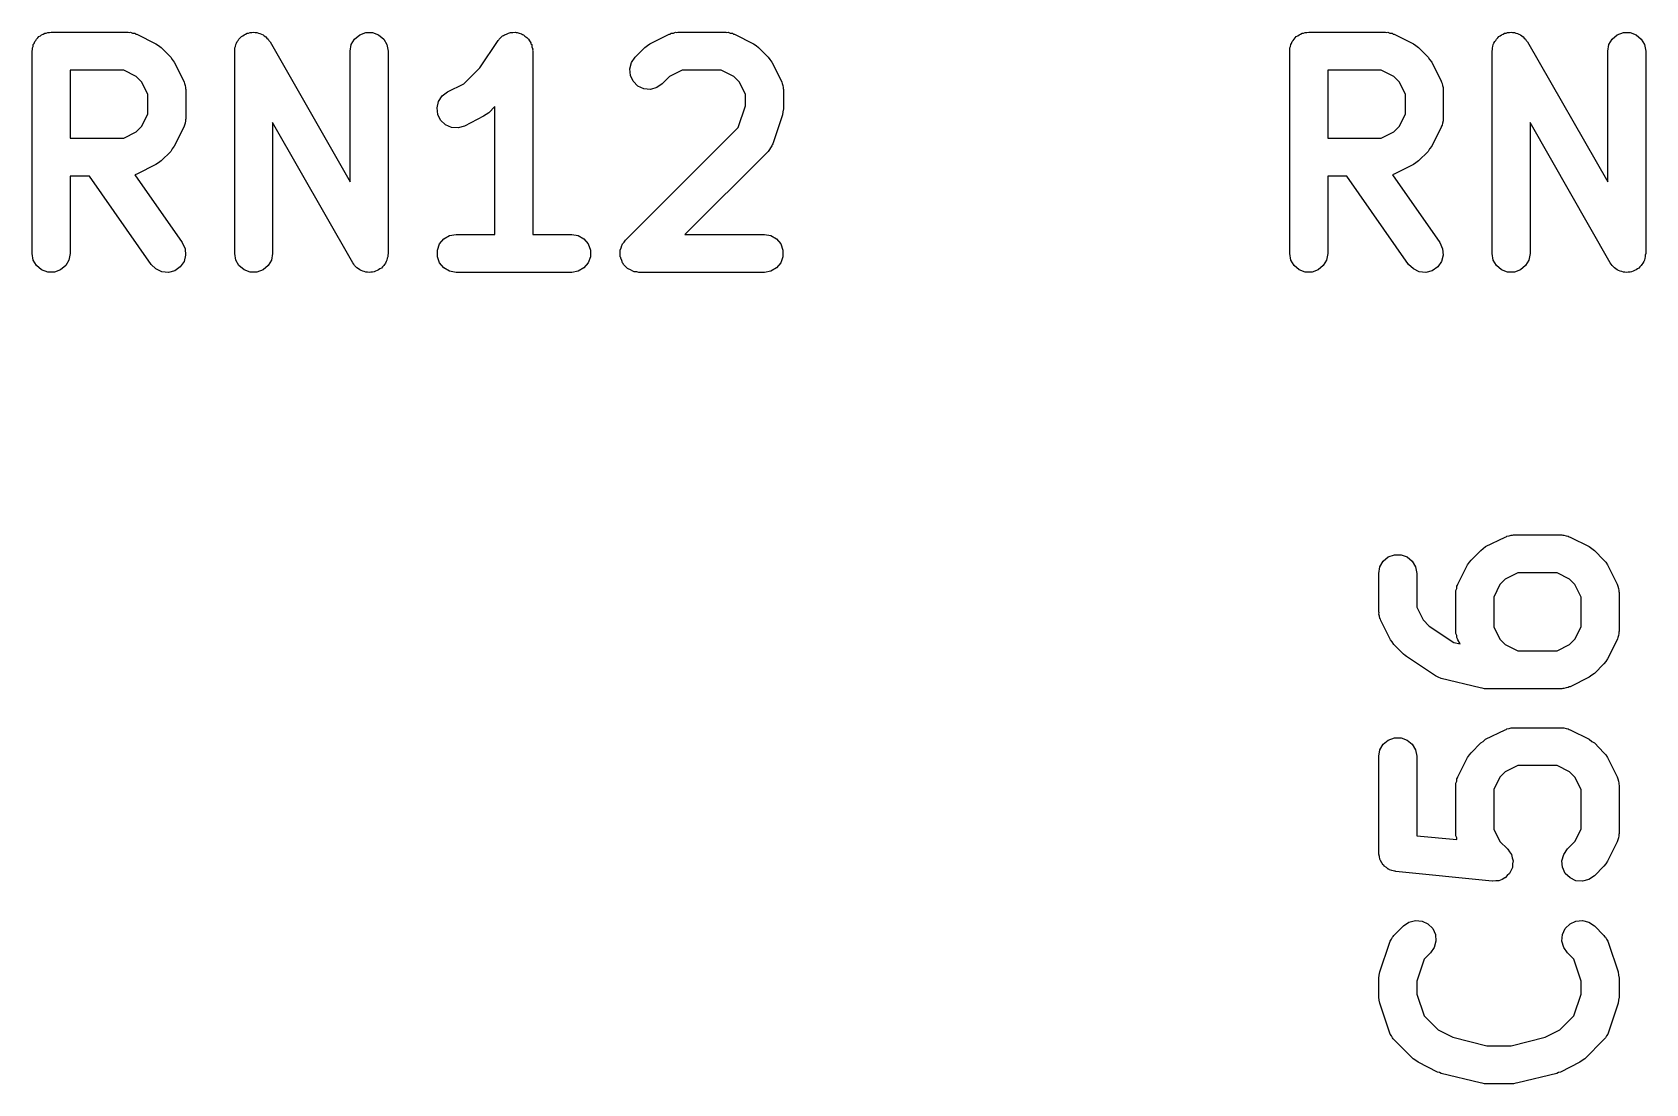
# Model space of a CAD drawing. Extents: x 553.3 to 630.8, y 408.7 to 458.1.
# Drawn here: x 600.62 to 607, y 422.48 to 426.63 of the extents above; entities that cross this region are included whole.
import ezdxf

# ---------------------------------------------------------------- set-up
doc = ezdxf.new("R2010")
doc.units = 0
doc.header["$MEASUREMENT"] = 0
doc.layers.add('BLACK', color=7, linetype='CONTINUOUS')

msp = doc.modelspace()

# ---------------------------------------------------------------- linework, layer by layer
at = {"layer": 'BLACK', "linetype": 'CONTINUOUS'}
for p, q in [((600.657, 426.619), (600.662, 426.623)), ((600.662, 426.623), (600.668, 426.625)), ((600.668, 426.625), (600.674, 426.629)), ((600.674, 426.629), (600.68, 426.63)), ((600.68, 426.63), (600.686, 426.632)), ((600.686, 426.632), (600.693, 426.632)), ((600.693, 426.632), (600.7, 426.633)), ((600.7, 426.633), (601.004, 426.633)), ((601.004, 426.633), (601.009, 426.632)), ((601.009, 426.632), (601.013, 426.633)), ((601.013, 426.633), (601.021, 426.63)), ((601.021, 426.63), (601.03, 426.629)), ((601.03, 426.629), (601.034, 426.626)), ((601.034, 426.626), (601.038, 426.625)), ((601.038, 426.625), (601.114, 426.587)), ((601.457, 426.619), (601.462, 426.623)), ((601.462, 426.623), (601.468, 426.625)), ((601.468, 426.625), (601.474, 426.629)), ((601.474, 426.629), (601.48, 426.63)), ((601.48, 426.63), (601.486, 426.632)), ((601.486, 426.632), (601.493, 426.632)), ((601.493, 426.632), (601.5, 426.633)), ((601.5, 426.633), (601.506, 426.632)), ((601.506, 426.632), (601.513, 426.632)), ((601.513, 426.632), (601.519, 426.63)), ((601.519, 426.63), (601.525, 426.628)), ((601.525, 426.628), (601.531, 426.625)), ((601.531, 426.625), (601.537, 426.623)), ((601.537, 426.623), (601.542, 426.619)), ((601.899, 426.606), (601.919, 426.623)), ((601.919, 426.623), (601.944, 426.632)), ((601.944, 426.632), (601.97, 426.632)), ((601.97, 426.632), (601.994, 426.623)), ((601.994, 426.623), (602.014, 426.606)), ((602.487, 426.62), (602.491, 426.623)), ((602.491, 426.623), (602.499, 426.626)), ((602.499, 426.626), (602.507, 426.63)), ((602.507, 426.63), (602.511, 426.631)), ((602.511, 426.631), (602.515, 426.632)), ((602.515, 426.632), (602.524, 426.632)), ((602.524, 426.632), (602.533, 426.633)), ((602.533, 426.633), (602.537, 426.632)), ((602.537, 426.632), (602.541, 426.632)), ((602.541, 426.632), (602.55, 426.629)), ((602.55, 426.629), (602.558, 426.627)), ((602.558, 426.627), (602.562, 426.624)), ((602.562, 426.624), (602.566, 426.623)), ((602.566, 426.623), (602.572, 426.617)), ((603.066, 426.587), (603.142, 426.625)), ((603.142, 426.625), (603.146, 426.626)), ((603.146, 426.626), (603.15, 426.629)), ((603.15, 426.629), (603.159, 426.63)), ((603.159, 426.63), (603.167, 426.633)), ((603.167, 426.633), (603.171, 426.632)), ((603.171, 426.632), (603.176, 426.633)), ((603.176, 426.633), (603.366, 426.633)), ((603.366, 426.633), (603.37, 426.632)), ((603.37, 426.632), (603.375, 426.633)), ((603.375, 426.633), (603.383, 426.63)), ((603.383, 426.63), (603.392, 426.629)), ((603.392, 426.629), (603.396, 426.626)), ((603.396, 426.626), (603.4, 426.625)), ((603.4, 426.625), (603.476, 426.587)), ((605.627, 426.619), (605.632, 426.623)), ((605.632, 426.623), (605.638, 426.625)), ((605.638, 426.625), (605.644, 426.629)), ((605.644, 426.629), (605.65, 426.63)), ((605.65, 426.63), (605.656, 426.632)), ((605.656, 426.632), (605.663, 426.632)), ((605.663, 426.632), (605.67, 426.633)), ((605.67, 426.633), (605.974, 426.633)), ((605.974, 426.633), (605.979, 426.632)), ((605.979, 426.632), (605.983, 426.633)), ((605.983, 426.633), (605.991, 426.63)), ((605.991, 426.63), (606, 426.629)), ((606, 426.629), (606.004, 426.626)), ((606.004, 426.626), (606.008, 426.625)), ((606.008, 426.625), (606.084, 426.587)), ((606.427, 426.619), (606.432, 426.623)), ((606.432, 426.623), (606.438, 426.625)), ((606.438, 426.625), (606.444, 426.629)), ((606.444, 426.629), (606.45, 426.63)), ((606.45, 426.63), (606.456, 426.632)), ((606.456, 426.632), (606.463, 426.632)), ((606.463, 426.632), (606.47, 426.633)), ((606.47, 426.633), (606.476, 426.632)), ((606.476, 426.632), (606.483, 426.632)), ((606.483, 426.632), (606.489, 426.63)), ((606.489, 426.63), (606.495, 426.628)), ((606.495, 426.628), (606.501, 426.625)), ((606.501, 426.625), (606.507, 426.623)), ((606.507, 426.623), (606.512, 426.619)), ((606.869, 426.606), (606.889, 426.623)), ((606.889, 426.623), (606.914, 426.632)), ((606.914, 426.632), (606.94, 426.632)), ((606.94, 426.632), (606.964, 426.623)), ((606.964, 426.623), (606.984, 426.606)), ((600.625, 426.558), (600.626, 426.565)), ((600.625, 425.758), (600.625, 426.558)), ((600.626, 426.571), (600.628, 426.577)), ((600.626, 426.565), (600.626, 426.571)), ((600.628, 426.577), (600.629, 426.584)), ((600.629, 426.584), (600.632, 426.589)), ((600.632, 426.589), (600.635, 426.596)), ((600.635, 426.596), (600.639, 426.601)), ((600.639, 426.601), (600.642, 426.606)), ((600.642, 426.606), (600.647, 426.611)), ((600.647, 426.611), (600.651, 426.616)), ((600.651, 426.616), (600.657, 426.619)), ((601.114, 426.587), (601.124, 426.58)), ((601.124, 426.58), (601.134, 426.573)), ((601.134, 426.573), (601.172, 426.535)), ((601.425, 426.558), (601.426, 426.565)), ((601.425, 425.758), (601.425, 426.558)), ((601.426, 426.571), (601.428, 426.577)), ((601.426, 426.565), (601.426, 426.571)), ((601.428, 426.577), (601.429, 426.584)), ((601.429, 426.584), (601.432, 426.59)), ((601.432, 426.59), (601.435, 426.596)), ((601.435, 426.596), (601.439, 426.601)), ((601.439, 426.601), (601.442, 426.606)), ((601.442, 426.606), (601.447, 426.611)), ((601.447, 426.611), (601.452, 426.616)), ((601.452, 426.616), (601.457, 426.619)), ((601.542, 426.619), (601.548, 426.615)), ((601.548, 426.615), (601.552, 426.61)), ((601.552, 426.61), (601.557, 426.606)), ((601.557, 426.606), (601.56, 426.6)), ((601.56, 426.6), (601.565, 426.595)), ((601.565, 426.595), (601.882, 426.041)), ((601.882, 426.558), (601.886, 426.584)), ((601.882, 426.041), (601.882, 426.558)), ((601.886, 426.584), (601.899, 426.606)), ((602.014, 426.606), (602.027, 426.584)), ((602.027, 426.584), (602.032, 426.558)), ((602.032, 426.558), (602.032, 425.758)), ((602.394, 426.492), (602.466, 426.6)), ((602.466, 426.6), (602.469, 426.603)), ((602.469, 426.603), (602.471, 426.606)), ((602.471, 426.606), (602.477, 426.612)), ((602.477, 426.612), (602.484, 426.619)), ((602.484, 426.619), (602.487, 426.62)), ((602.572, 426.617), (602.58, 426.612)), ((602.58, 426.612), (602.582, 426.609)), ((602.582, 426.609), (602.586, 426.606)), ((602.586, 426.606), (602.59, 426.599)), ((602.59, 426.599), (602.595, 426.591)), ((602.595, 426.591), (602.596, 426.587)), ((602.596, 426.587), (602.599, 426.584)), ((602.599, 426.584), (602.6, 426.575)), ((602.6, 426.575), (602.603, 426.566)), ((602.603, 426.566), (602.602, 426.562)), ((602.602, 426.562), (602.603, 426.558)), ((602.603, 426.558), (602.603, 425.833)), ((603.008, 426.535), (603.046, 426.573)), ((603.046, 426.573), (603.056, 426.58)), ((603.056, 426.58), (603.066, 426.587)), ((603.476, 426.587), (603.486, 426.58)), ((603.486, 426.58), (603.495, 426.573)), ((603.495, 426.573), (603.534, 426.535)), ((605.595, 426.558), (605.596, 426.565)), ((605.595, 425.758), (605.595, 426.558)), ((605.596, 426.571), (605.598, 426.577)), ((605.596, 426.565), (605.596, 426.571)), ((605.598, 426.577), (605.599, 426.584)), ((605.599, 426.584), (605.602, 426.589)), ((605.602, 426.589), (605.605, 426.596)), ((605.605, 426.596), (605.609, 426.601)), ((605.609, 426.601), (605.612, 426.606)), ((605.612, 426.606), (605.617, 426.611)), ((605.617, 426.611), (605.621, 426.616)), ((605.621, 426.616), (605.627, 426.619)), ((606.084, 426.587), (606.094, 426.58)), ((606.094, 426.58), (606.104, 426.573)), ((606.104, 426.573), (606.142, 426.535)), ((606.395, 426.558), (606.396, 426.565)), ((606.395, 425.758), (606.395, 426.558)), ((606.396, 426.571), (606.398, 426.577)), ((606.396, 426.565), (606.396, 426.571)), ((606.398, 426.577), (606.399, 426.584)), ((606.399, 426.584), (606.402, 426.59)), ((606.402, 426.59), (606.405, 426.596)), ((606.405, 426.596), (606.409, 426.601)), ((606.409, 426.601), (606.412, 426.606)), ((606.412, 426.606), (606.417, 426.611)), ((606.417, 426.611), (606.422, 426.616)), ((606.422, 426.616), (606.427, 426.619)), ((606.512, 426.619), (606.518, 426.615)), ((606.518, 426.615), (606.522, 426.61)), ((606.522, 426.61), (606.527, 426.606)), ((606.527, 426.606), (606.53, 426.6)), ((606.53, 426.6), (606.535, 426.595)), ((606.535, 426.595), (606.852, 426.041)), ((606.852, 426.558), (606.856, 426.584)), ((606.852, 426.041), (606.852, 426.558)), ((606.856, 426.584), (606.869, 426.606)), ((606.984, 426.606), (606.997, 426.584)), ((606.997, 426.584), (607.002, 426.558)), ((607.002, 426.558), (607.002, 425.758)), ((601.172, 426.535), (601.178, 426.525)), ((601.178, 426.525), (601.186, 426.515)), ((601.186, 426.515), (601.224, 426.439)), ((602.987, 426.488), (602.993, 426.514)), ((602.993, 426.514), (603.008, 426.535)), ((603.534, 426.535), (603.54, 426.525)), ((603.54, 426.525), (603.548, 426.515)), ((603.548, 426.515), (603.586, 426.439)), ((606.142, 426.535), (606.148, 426.525)), ((606.148, 426.525), (606.156, 426.515)), ((606.156, 426.515), (606.194, 426.439)), ((600.775, 426.483), (600.775, 426.214)), ((600.987, 426.483), (600.775, 426.483)), ((601.036, 426.458), (600.987, 426.483)), ((601.057, 426.437), (601.036, 426.458)), ((601.082, 426.388), (601.057, 426.437)), ((601.224, 426.439), (601.225, 426.435)), ((601.225, 426.435), (601.227, 426.431)), ((601.227, 426.431), (601.229, 426.423)), ((602.331, 426.429), (602.394, 426.492)), ((602.989, 426.462), (602.987, 426.488)), ((603, 426.439), (602.989, 426.462)), ((603.018, 426.42), (603, 426.439)), ((603.144, 426.458), (603.114, 426.429)), ((603.193, 426.483), (603.144, 426.458)), ((603.348, 426.483), (603.193, 426.483)), ((603.398, 426.458), (603.348, 426.483)), ((603.419, 426.437), (603.398, 426.458)), ((603.444, 426.388), (603.419, 426.437)), ((603.586, 426.439), (603.587, 426.435)), ((603.587, 426.435), (603.589, 426.431)), ((603.589, 426.431), (603.591, 426.423)), ((605.745, 426.483), (605.745, 426.214)), ((605.957, 426.483), (605.745, 426.483)), ((606.006, 426.458), (605.957, 426.483)), ((606.027, 426.437), (606.006, 426.458)), ((606.052, 426.388), (606.027, 426.437)), ((606.194, 426.439), (606.195, 426.435)), ((606.195, 426.435), (606.197, 426.431)), ((606.197, 426.431), (606.199, 426.423)), ((601.082, 426.309), (601.082, 426.388)), ((601.229, 426.423), (601.231, 426.414)), ((601.231, 426.414), (601.231, 426.41)), ((601.231, 426.41), (601.232, 426.406)), ((601.232, 426.406), (601.232, 426.291)), ((602.231, 426.359), (602.245, 426.381)), ((602.245, 426.381), (602.266, 426.397)), ((602.266, 426.397), (602.331, 426.429)), ((603.042, 426.409), (603.018, 426.42)), ((603.068, 426.407), (603.042, 426.409)), ((603.093, 426.414), (603.068, 426.407)), ((603.114, 426.429), (603.093, 426.414)), ((603.444, 426.342), (603.444, 426.388)), ((603.591, 426.423), (603.593, 426.414)), ((603.593, 426.414), (603.593, 426.41)), ((603.593, 426.41), (603.594, 426.406)), ((603.594, 426.406), (603.594, 426.33)), ((606.052, 426.309), (606.052, 426.388)), ((606.199, 426.423), (606.201, 426.414)), ((606.201, 426.414), (606.201, 426.41)), ((606.201, 426.41), (606.202, 426.406)), ((606.202, 426.406), (606.202, 426.291)), ((601.057, 426.26), (601.082, 426.309)), ((602.225, 426.334), (602.231, 426.359)), ((602.228, 426.308), (602.225, 426.334)), ((602.239, 426.285), (602.228, 426.308)), ((602.419, 426.308), (602.409, 426.301)), ((602.429, 426.315), (602.419, 426.308)), ((602.453, 426.339), (602.429, 426.315)), ((602.453, 425.833), (602.453, 426.339)), ((603.415, 426.256), (603.444, 426.342)), ((603.59, 426.306), (603.552, 426.192)), ((603.591, 426.318), (603.59, 426.306)), ((603.594, 426.33), (603.591, 426.318)), ((606.027, 426.26), (606.052, 426.309)), ((600.987, 426.214), (601.036, 426.239)), ((601.036, 426.239), (601.057, 426.26)), ((601.224, 426.258), (601.186, 426.182)), ((601.225, 426.262), (601.224, 426.258)), ((601.227, 426.266), (601.225, 426.262)), ((601.229, 426.274), (601.227, 426.266)), ((601.231, 426.283), (601.229, 426.274)), ((601.232, 426.291), (601.231, 426.287)), ((601.231, 426.287), (601.231, 426.283)), ((601.892, 425.721), (601.575, 426.276)), ((601.575, 426.276), (601.575, 425.758)), ((602.258, 426.267), (602.239, 426.285)), ((602.282, 426.257), (602.258, 426.267)), ((602.308, 426.255), (602.282, 426.257)), ((602.333, 426.262), (602.308, 426.255)), ((602.409, 426.301), (602.333, 426.262)), ((602.97, 425.811), (603.415, 426.256)), ((605.957, 426.214), (606.006, 426.239)), ((606.006, 426.239), (606.027, 426.26)), ((606.194, 426.258), (606.156, 426.182)), ((606.195, 426.262), (606.194, 426.258)), ((606.197, 426.266), (606.195, 426.262)), ((606.199, 426.274), (606.197, 426.266)), ((606.201, 426.283), (606.199, 426.274)), ((606.202, 426.291), (606.201, 426.287)), ((606.201, 426.287), (606.201, 426.283)), ((606.862, 425.721), (606.545, 426.276)), ((606.545, 426.276), (606.545, 425.758)), ((600.775, 426.214), (600.987, 426.214)), ((601.186, 426.182), (601.178, 426.172)), ((603.543, 426.176), (603.539, 426.169)), ((603.548, 426.184), (603.543, 426.176)), ((603.55, 426.188), (603.548, 426.184)), ((603.552, 426.192), (603.55, 426.188)), ((605.745, 426.214), (605.957, 426.214)), ((606.156, 426.182), (606.148, 426.172)), ((601.124, 426.117), (601.114, 426.11)), ((601.134, 426.124), (601.124, 426.117)), ((601.172, 426.162), (601.134, 426.124)), ((601.178, 426.172), (601.172, 426.162)), ((603.534, 426.162), (603.204, 425.833)), ((603.536, 426.166), (603.534, 426.162)), ((603.539, 426.169), (603.536, 426.166)), ((606.094, 426.117), (606.084, 426.11)), ((606.104, 426.124), (606.094, 426.117)), ((606.142, 426.162), (606.104, 426.124)), ((606.148, 426.172), (606.142, 426.162)), ((600.851, 426.064), (600.775, 426.064)), ((600.775, 426.064), (600.775, 425.758)), ((601.095, 425.715), (600.851, 426.064)), ((601.034, 426.071), (601.031, 426.069)), ((601.031, 426.069), (601.218, 425.801)), ((601.038, 426.072), (601.034, 426.071)), ((601.114, 426.11), (601.038, 426.072)), ((605.821, 426.064), (605.745, 426.064)), ((605.745, 426.064), (605.745, 425.758)), ((606.065, 425.715), (605.821, 426.064)), ((606.004, 426.071), (606.001, 426.069)), ((606.001, 426.069), (606.188, 425.801)), ((606.008, 426.072), (606.004, 426.071)), ((606.084, 426.11), (606.008, 426.072)), ((601.218, 425.801), (601.229, 425.777)), ((602.226, 425.771), (602.235, 425.796)), ((602.235, 425.796), (602.251, 425.816)), ((602.251, 425.816), (602.274, 425.829)), ((602.274, 425.829), (602.3, 425.833)), ((602.3, 425.833), (602.453, 425.833)), ((602.603, 425.833), (602.757, 425.833)), ((602.757, 425.833), (602.782, 425.829)), ((602.782, 425.829), (602.805, 425.816)), ((602.805, 425.816), (602.822, 425.796)), ((602.822, 425.796), (602.831, 425.771)), ((602.957, 425.792), (602.958, 425.796)), ((602.958, 425.796), (602.965, 425.803)), ((602.965, 425.803), (602.97, 425.811)), ((603.204, 425.833), (603.519, 425.833)), ((603.519, 425.833), (603.544, 425.829)), ((603.544, 425.829), (603.567, 425.816)), ((603.567, 425.816), (603.584, 425.796)), ((603.584, 425.796), (603.592, 425.771)), ((606.188, 425.801), (606.199, 425.777)), ((600.629, 425.732), (600.625, 425.758)), ((600.642, 425.71), (600.629, 425.732)), ((600.77, 425.732), (600.757, 425.71)), ((600.775, 425.758), (600.77, 425.732)), ((601.231, 425.752), (601.225, 425.726)), ((601.229, 425.777), (601.231, 425.752)), ((601.429, 425.732), (601.425, 425.758)), ((601.442, 425.71), (601.429, 425.732)), ((601.57, 425.732), (601.557, 425.71)), ((601.575, 425.758), (601.57, 425.732)), ((602.027, 425.732), (602.024, 425.727)), ((602.028, 425.739), (602.027, 425.732)), ((602.03, 425.745), (602.028, 425.739)), ((602.032, 425.758), (602.03, 425.751)), ((602.03, 425.751), (602.03, 425.745)), ((602.226, 425.745), (602.226, 425.771)), ((602.235, 425.721), (602.226, 425.745)), ((602.831, 425.745), (602.822, 425.721)), ((602.831, 425.771), (602.831, 425.745)), ((602.949, 425.771), (602.953, 425.78)), ((602.949, 425.768), (602.949, 425.771)), ((602.949, 425.765), (602.949, 425.768)), ((602.949, 425.755), (602.949, 425.765)), ((602.949, 425.745), (602.949, 425.755)), ((602.951, 425.742), (602.949, 425.745)), ((602.951, 425.739), (602.951, 425.742)), ((602.955, 425.73), (602.951, 425.739)), ((602.953, 425.78), (602.955, 425.79)), ((602.955, 425.79), (602.957, 425.792)), ((602.958, 425.721), (602.955, 425.73)), ((603.592, 425.745), (603.584, 425.721)), ((603.592, 425.771), (603.592, 425.745)), ((605.599, 425.732), (605.595, 425.758)), ((605.612, 425.71), (605.599, 425.732)), ((605.74, 425.732), (605.727, 425.71)), ((605.745, 425.758), (605.74, 425.732)), ((606.201, 425.752), (606.195, 425.726)), ((606.199, 425.777), (606.201, 425.752)), ((606.399, 425.732), (606.395, 425.758)), ((606.412, 425.71), (606.399, 425.732)), ((606.54, 425.732), (606.527, 425.71)), ((606.545, 425.758), (606.54, 425.732)), ((606.997, 425.732), (606.994, 425.727)), ((606.998, 425.739), (606.997, 425.732)), ((607, 425.745), (606.998, 425.739)), ((607.002, 425.758), (607, 425.751)), ((607, 425.751), (607, 425.745)), ((600.662, 425.693), (600.642, 425.71)), ((600.686, 425.684), (600.662, 425.693)), ((600.713, 425.684), (600.686, 425.684)), ((600.737, 425.693), (600.713, 425.684)), ((600.757, 425.71), (600.737, 425.693)), ((601.114, 425.697), (601.095, 425.715)), ((601.137, 425.686), (601.114, 425.697)), ((601.163, 425.683), (601.137, 425.686)), ((601.188, 425.69), (601.163, 425.683)), ((601.21, 425.705), (601.188, 425.69)), ((601.225, 425.726), (601.21, 425.705)), ((601.462, 425.693), (601.442, 425.71)), ((601.486, 425.684), (601.462, 425.693)), ((601.513, 425.684), (601.486, 425.684)), ((601.537, 425.693), (601.513, 425.684)), ((601.557, 425.71), (601.537, 425.693)), ((601.896, 425.716), (601.892, 425.721)), ((601.899, 425.71), (601.896, 425.716)), ((601.904, 425.706), (601.899, 425.71)), ((601.908, 425.701), (601.904, 425.706)), ((601.914, 425.697), (601.908, 425.701)), ((601.919, 425.693), (601.914, 425.697)), ((601.925, 425.691), (601.919, 425.693)), ((601.931, 425.688), (601.925, 425.691)), ((601.937, 425.687), (601.931, 425.688)), ((601.944, 425.684), (601.937, 425.687)), ((601.95, 425.684), (601.944, 425.684)), ((601.956, 425.683), (601.95, 425.684)), ((601.963, 425.684), (601.956, 425.683)), ((601.97, 425.684), (601.963, 425.684)), ((601.976, 425.686), (601.97, 425.684)), ((601.982, 425.688), (601.976, 425.686)), ((601.988, 425.691), (601.982, 425.688)), ((601.994, 425.693), (601.988, 425.691)), ((601.999, 425.697), (601.994, 425.693)), ((602.005, 425.7), (601.999, 425.697)), ((602.009, 425.706), (602.005, 425.7)), ((602.014, 425.71), (602.009, 425.706)), ((602.017, 425.715), (602.014, 425.71)), ((602.021, 425.72), (602.017, 425.715)), ((602.024, 425.727), (602.021, 425.72)), ((602.251, 425.701), (602.235, 425.721)), ((602.274, 425.688), (602.251, 425.701)), ((602.3, 425.683), (602.274, 425.688)), ((602.757, 425.683), (602.3, 425.683)), ((602.782, 425.688), (602.757, 425.683)), ((602.805, 425.701), (602.782, 425.688)), ((602.822, 425.721), (602.805, 425.701)), ((602.961, 425.718), (602.958, 425.721)), ((602.962, 425.715), (602.961, 425.718)), ((602.969, 425.708), (602.962, 425.715)), ((602.975, 425.701), (602.969, 425.708)), ((602.978, 425.699), (602.975, 425.701)), ((602.98, 425.697), (602.978, 425.699)), ((602.989, 425.693), (602.98, 425.697)), ((602.998, 425.688), (602.989, 425.693)), ((603.001, 425.687), (602.998, 425.688)), ((603.004, 425.686), (603.001, 425.687)), ((603.014, 425.685), (603.004, 425.686)), ((603.023, 425.683), (603.014, 425.685)), ((603.519, 425.683), (603.023, 425.683)), ((603.544, 425.688), (603.519, 425.683)), ((603.567, 425.701), (603.544, 425.688)), ((603.584, 425.721), (603.567, 425.701)), ((605.632, 425.693), (605.612, 425.71)), ((605.656, 425.684), (605.632, 425.693)), ((605.683, 425.684), (605.656, 425.684)), ((605.707, 425.693), (605.683, 425.684)), ((605.727, 425.71), (605.707, 425.693)), ((606.084, 425.697), (606.065, 425.715)), ((606.107, 425.686), (606.084, 425.697)), ((606.133, 425.683), (606.107, 425.686)), ((606.158, 425.69), (606.133, 425.683)), ((606.18, 425.705), (606.158, 425.69)), ((606.195, 425.726), (606.18, 425.705)), ((606.432, 425.693), (606.412, 425.71)), ((606.456, 425.684), (606.432, 425.693)), ((606.483, 425.684), (606.456, 425.684)), ((606.507, 425.693), (606.483, 425.684)), ((606.527, 425.71), (606.507, 425.693)), ((606.866, 425.716), (606.862, 425.721)), ((606.869, 425.71), (606.866, 425.716)), ((606.874, 425.706), (606.869, 425.71)), ((606.878, 425.701), (606.874, 425.706)), ((606.884, 425.697), (606.878, 425.701)), ((606.889, 425.693), (606.884, 425.697)), ((606.895, 425.691), (606.889, 425.693)), ((606.901, 425.688), (606.895, 425.691)), ((606.907, 425.687), (606.901, 425.688)), ((606.914, 425.684), (606.907, 425.687)), ((606.92, 425.684), (606.914, 425.684)), ((606.926, 425.683), (606.92, 425.684)), ((606.933, 425.684), (606.926, 425.683)), ((606.94, 425.684), (606.933, 425.684)), ((606.946, 425.686), (606.94, 425.684)), ((606.952, 425.688), (606.946, 425.686)), ((606.958, 425.691), (606.952, 425.688)), ((606.964, 425.693), (606.958, 425.691)), ((606.969, 425.697), (606.964, 425.693)), ((606.975, 425.7), (606.969, 425.697)), ((606.979, 425.706), (606.975, 425.7)), ((606.984, 425.71), (606.979, 425.706)), ((606.987, 425.715), (606.984, 425.71)), ((606.991, 425.72), (606.987, 425.715)), ((606.994, 425.727), (606.991, 425.72)), ((606.475, 424.644), (606.479, 424.645)), ((606.479, 424.645), (606.67, 424.645)), ((606.67, 424.645), (606.674, 424.644)), ((606.312, 424.546), (606.35, 424.584)), ((606.35, 424.584), (606.36, 424.591)), ((606.36, 424.591), (606.369, 424.599)), ((606.369, 424.599), (606.446, 424.637)), ((606.446, 424.637), (606.45, 424.638)), ((606.45, 424.638), (606.453, 424.64)), ((606.453, 424.64), (606.462, 424.642)), ((606.462, 424.642), (606.47, 424.644)), ((606.47, 424.644), (606.475, 424.644)), ((606.674, 424.644), (606.678, 424.644)), ((606.678, 424.644), (606.687, 424.642)), ((606.687, 424.642), (606.695, 424.64)), ((606.695, 424.64), (606.699, 424.638)), ((606.699, 424.638), (606.703, 424.637)), ((606.703, 424.637), (606.779, 424.599)), ((606.779, 424.599), (606.789, 424.591)), ((606.789, 424.591), (606.799, 424.584)), ((606.799, 424.584), (606.837, 424.546)), ((605.947, 424.493), (605.951, 424.519)), ((605.951, 424.519), (605.964, 424.542)), ((605.964, 424.542), (605.984, 424.558)), ((605.984, 424.558), (606.009, 424.567)), ((606.009, 424.567), (606.035, 424.567)), ((606.035, 424.567), (606.059, 424.558)), ((606.059, 424.558), (606.079, 424.542)), ((606.079, 424.542), (606.092, 424.519)), ((606.092, 424.519), (606.097, 424.493)), ((606.26, 424.451), (606.298, 424.527)), ((606.298, 424.527), (606.305, 424.537)), ((606.305, 424.537), (606.312, 424.546)), ((606.837, 424.546), (606.844, 424.537)), ((606.844, 424.537), (606.851, 424.527)), ((606.851, 424.527), (606.889, 424.451)), ((605.947, 424.341), (605.947, 424.493)), ((606.097, 424.493), (606.097, 424.359)), ((606.447, 424.47), (606.426, 424.449)), ((606.497, 424.495), (606.447, 424.47)), ((606.652, 424.495), (606.497, 424.495)), ((606.701, 424.47), (606.652, 424.495)), ((606.722, 424.449), (606.701, 424.47)), ((606.252, 424.426), (606.255, 424.434)), ((606.252, 424.421), (606.252, 424.426)), ((606.252, 424.417), (606.252, 424.421)), ((606.252, 424.265), (606.252, 424.417)), ((606.255, 424.434), (606.256, 424.443)), ((606.256, 424.443), (606.258, 424.447)), ((606.258, 424.447), (606.26, 424.451)), ((606.426, 424.449), (606.402, 424.399)), ((606.402, 424.399), (606.402, 424.282)), ((606.747, 424.399), (606.722, 424.449)), ((606.747, 424.282), (606.747, 424.399)), ((606.889, 424.451), (606.89, 424.447)), ((606.89, 424.447), (606.892, 424.443)), ((606.892, 424.443), (606.894, 424.434)), ((606.894, 424.434), (606.896, 424.426)), ((606.896, 424.426), (606.896, 424.421)), ((606.896, 424.421), (606.897, 424.417)), ((606.897, 424.417), (606.897, 424.265)), ((605.948, 424.337), (605.947, 424.341)), ((605.947, 424.332), (605.948, 424.337)), ((605.95, 424.324), (605.947, 424.332)), ((606.097, 424.359), (606.122, 424.309)), ((605.951, 424.315), (605.95, 424.324)), ((605.954, 424.312), (605.951, 424.315)), ((605.955, 424.307), (605.954, 424.312)), ((605.993, 424.231), (605.955, 424.307)), ((606.122, 424.309), (606.146, 424.285)), ((606.146, 424.285), (606.243, 424.22)), ((606.252, 424.261), (606.252, 424.265)), ((606.402, 424.282), (606.426, 424.233)), ((606.722, 424.233), (606.747, 424.282)), ((606.897, 424.265), (606.896, 424.261)), ((606, 424.222), (605.993, 424.231)), ((606.007, 424.212), (606, 424.222)), ((606.045, 424.174), (606.007, 424.212)), ((606.243, 424.22), (606.268, 424.214)), ((606.252, 424.256), (606.252, 424.261)), ((606.255, 424.248), (606.252, 424.256)), ((606.256, 424.239), (606.255, 424.248)), ((606.258, 424.235), (606.256, 424.239)), ((606.26, 424.231), (606.258, 424.235)), ((606.268, 424.214), (606.26, 424.231)), ((606.426, 424.233), (606.447, 424.212)), ((606.447, 424.212), (606.497, 424.187)), ((606.652, 424.187), (606.701, 424.212)), ((606.701, 424.212), (606.722, 424.233)), ((606.889, 424.231), (606.851, 424.155)), ((606.89, 424.235), (606.889, 424.231)), ((606.892, 424.239), (606.89, 424.235)), ((606.894, 424.248), (606.892, 424.239)), ((606.896, 424.256), (606.894, 424.248)), ((606.896, 424.261), (606.896, 424.256)), ((606.051, 424.169), (606.045, 424.174)), ((606.056, 424.164), (606.051, 424.169)), ((606.171, 424.088), (606.056, 424.164)), ((606.497, 424.187), (606.652, 424.187)), ((606.837, 424.136), (606.799, 424.097)), ((606.844, 424.145), (606.837, 424.136)), ((606.851, 424.155), (606.844, 424.145)), ((606.182, 424.083), (606.171, 424.088)), ((606.194, 424.078), (606.182, 424.083)), ((606.347, 424.04), (606.194, 424.078)), ((606.779, 424.083), (606.703, 424.045)), ((606.789, 424.091), (606.779, 424.083)), ((606.799, 424.097), (606.789, 424.091)), ((606.356, 424.039), (606.347, 424.04)), ((606.365, 424.037), (606.356, 424.039)), ((606.67, 424.037), (606.365, 424.037)), ((606.674, 424.038), (606.67, 424.037)), ((606.678, 424.038), (606.674, 424.038)), ((606.687, 424.04), (606.678, 424.038)), ((606.695, 424.042), (606.687, 424.04)), ((606.699, 424.044), (606.695, 424.042)), ((606.703, 424.045), (606.699, 424.044)), ((606.453, 423.878), (606.462, 423.88)), ((606.462, 423.88), (606.47, 423.882)), ((606.47, 423.882), (606.475, 423.882)), ((606.475, 423.882), (606.479, 423.883)), ((606.479, 423.883), (606.67, 423.883)), ((606.67, 423.883), (606.674, 423.882)), ((606.674, 423.882), (606.678, 423.882)), ((606.678, 423.882), (606.687, 423.88)), ((606.687, 423.88), (606.695, 423.878)), ((605.951, 423.795), (605.964, 423.818)), ((605.964, 423.818), (605.984, 423.834)), ((605.984, 423.834), (606.009, 423.843)), ((606.009, 423.843), (606.035, 423.843)), ((606.035, 423.843), (606.059, 423.834)), ((606.059, 423.834), (606.079, 423.818)), ((606.079, 423.818), (606.092, 423.795)), ((606.312, 423.784), (606.35, 423.823)), ((606.35, 423.823), (606.36, 423.829)), ((606.36, 423.829), (606.369, 423.837)), ((606.369, 423.837), (606.446, 423.875)), ((606.446, 423.875), (606.45, 423.876)), ((606.45, 423.876), (606.453, 423.878)), ((606.695, 423.878), (606.699, 423.876)), ((606.699, 423.876), (606.703, 423.875)), ((606.703, 423.875), (606.779, 423.837)), ((606.779, 423.837), (606.789, 423.829)), ((606.789, 423.829), (606.799, 423.823)), ((606.799, 423.823), (606.837, 423.784)), ((605.947, 423.77), (605.951, 423.795)), ((605.947, 423.389), (605.947, 423.77)), ((606.092, 423.795), (606.097, 423.77)), ((606.097, 423.77), (606.097, 423.456)), ((606.26, 423.689), (606.298, 423.765)), ((606.298, 423.765), (606.305, 423.775)), ((606.305, 423.775), (606.312, 423.784)), ((606.837, 423.784), (606.844, 423.775)), ((606.844, 423.775), (606.851, 423.765)), ((606.851, 423.765), (606.889, 423.689)), ((606.258, 423.685), (606.26, 423.689)), ((606.447, 423.708), (606.426, 423.687)), ((606.497, 423.733), (606.447, 423.708)), ((606.652, 423.733), (606.497, 423.733)), ((606.701, 423.708), (606.652, 423.733)), ((606.722, 423.687), (606.701, 423.708)), ((606.889, 423.689), (606.89, 423.685)), ((606.252, 423.664), (606.255, 423.672)), ((606.252, 423.659), (606.252, 423.664)), ((606.252, 423.655), (606.252, 423.659)), ((606.252, 423.465), (606.252, 423.655)), ((606.255, 423.672), (606.256, 423.681)), ((606.256, 423.681), (606.258, 423.685)), ((606.426, 423.687), (606.402, 423.638)), ((606.402, 423.638), (606.402, 423.482)), ((606.747, 423.638), (606.722, 423.687)), ((606.747, 423.482), (606.747, 423.638)), ((606.89, 423.685), (606.892, 423.681)), ((606.892, 423.681), (606.894, 423.672)), ((606.894, 423.672), (606.896, 423.664)), ((606.896, 423.664), (606.896, 423.659)), ((606.896, 423.659), (606.897, 423.655)), ((606.897, 423.655), (606.897, 423.465)), ((606.097, 423.456), (606.256, 423.441)), ((606.252, 423.461), (606.252, 423.465)), ((606.252, 423.456), (606.252, 423.461)), ((606.255, 423.448), (606.252, 423.456)), ((606.256, 423.441), (606.255, 423.448)), ((606.402, 423.482), (606.426, 423.433)), ((606.426, 423.433), (606.456, 423.404)), ((606.693, 423.404), (606.722, 423.433)), ((606.722, 423.433), (606.747, 423.482)), ((606.89, 423.435), (606.889, 423.431)), ((606.892, 423.439), (606.89, 423.435)), ((606.894, 423.448), (606.892, 423.439)), ((606.896, 423.456), (606.894, 423.448)), ((606.897, 423.465), (606.896, 423.461)), ((606.896, 423.461), (606.896, 423.456)), ((605.947, 423.386), (605.947, 423.389)), ((605.947, 423.383), (605.947, 423.386)), ((605.95, 423.373), (605.947, 423.383)), ((605.951, 423.363), (605.95, 423.373)), ((606.456, 423.404), (606.456, 423.403)), ((606.456, 423.403), (606.457, 423.403)), ((606.457, 423.403), (606.464, 423.392)), ((606.464, 423.392), (606.471, 423.382)), ((606.471, 423.382), (606.471, 423.382)), ((606.471, 423.382), (606.471, 423.381)), ((606.471, 423.381), (606.474, 423.369)), ((606.671, 423.357), (606.678, 423.382)), ((606.678, 423.382), (606.693, 423.404)), ((606.889, 423.431), (606.851, 423.355)), ((605.953, 423.36), (605.951, 423.363)), ((605.954, 423.358), (605.953, 423.36)), ((605.959, 423.349), (605.954, 423.358)), ((605.964, 423.34), (605.959, 423.349)), ((605.967, 423.339), (605.964, 423.34)), ((605.968, 423.336), (605.967, 423.339)), ((605.977, 423.33), (605.968, 423.336)), ((605.984, 423.324), (605.977, 423.33)), ((605.987, 423.323), (605.984, 423.324)), ((605.989, 423.321), (605.987, 423.323)), ((605.999, 423.318), (605.989, 423.321)), ((606.009, 423.315), (605.999, 423.318)), ((606.012, 423.315), (606.009, 423.315)), ((606.014, 423.314), (606.012, 423.315)), ((606.395, 423.276), (606.014, 423.314)), ((606.464, 423.307), (606.455, 423.298)), ((606.47, 423.319), (606.464, 423.307)), ((606.464, 423.307), (606.464, 423.307)), ((606.464, 423.307), (606.464, 423.307)), ((606.475, 423.33), (606.47, 423.319)), ((606.474, 423.369), (606.478, 423.357)), ((606.476, 423.344), (606.475, 423.331)), ((606.475, 423.331), (606.475, 423.331)), ((606.475, 423.331), (606.475, 423.33)), ((606.478, 423.356), (606.476, 423.344)), ((606.478, 423.357), (606.478, 423.357)), ((606.478, 423.357), (606.478, 423.356)), ((606.673, 423.331), (606.671, 423.357)), ((606.684, 423.307), (606.673, 423.331)), ((606.703, 423.289), (606.684, 423.307)), ((606.837, 423.336), (606.799, 423.297)), ((606.844, 423.345), (606.837, 423.336)), ((606.851, 423.355), (606.844, 423.345)), ((606.396, 423.276), (606.395, 423.276)), ((606.409, 423.277), (606.396, 423.276)), ((606.396, 423.276), (606.396, 423.276)), ((606.421, 423.278), (606.409, 423.277)), ((606.422, 423.278), (606.421, 423.278)), ((606.434, 423.283), (606.422, 423.278)), ((606.422, 423.278), (606.422, 423.278)), ((606.445, 423.289), (606.434, 423.283)), ((606.446, 423.289), (606.445, 423.289)), ((606.445, 423.289), (606.445, 423.289)), ((606.455, 423.298), (606.446, 423.289)), ((606.726, 423.278), (606.703, 423.289)), ((606.752, 423.276), (606.726, 423.278)), ((606.777, 423.283), (606.752, 423.276)), ((606.799, 423.297), (606.777, 423.283)), ((606.045, 423.099), (606.066, 423.114)), ((606.066, 423.114), (606.092, 423.12)), ((606.092, 423.12), (606.118, 423.118)), ((606.118, 423.118), (606.141, 423.107)), ((606.703, 423.107), (606.726, 423.118)), ((606.726, 423.118), (606.752, 423.12)), ((606.752, 423.12), (606.777, 423.114)), ((606.777, 423.114), (606.799, 423.099)), ((605.997, 423.047), (606.001, 423.054)), ((606.001, 423.054), (606.004, 423.057)), ((606.004, 423.057), (606.007, 423.061)), ((606.007, 423.061), (606.045, 423.099)), ((606.141, 423.107), (606.16, 423.089)), ((606.16, 423.089), (606.171, 423.065)), ((606.171, 423.065), (606.173, 423.039)), ((606.671, 423.039), (606.673, 423.065)), ((606.673, 423.065), (606.684, 423.089)), ((606.684, 423.089), (606.703, 423.107)), ((606.799, 423.099), (606.837, 423.061)), ((606.837, 423.061), (606.839, 423.057)), ((606.839, 423.057), (606.843, 423.054)), ((606.843, 423.054), (606.847, 423.047)), ((605.951, 422.917), (605.989, 423.031)), ((605.989, 423.031), (605.991, 423.035)), ((605.991, 423.035), (605.992, 423.039)), ((605.992, 423.039), (605.997, 423.047)), ((606.151, 422.993), (606.126, 422.967)), ((606.166, 423.014), (606.151, 422.993)), ((606.173, 423.039), (606.166, 423.014)), ((606.678, 423.014), (606.671, 423.039)), ((606.693, 422.993), (606.678, 423.014)), ((606.718, 422.967), (606.693, 422.993)), ((606.847, 423.047), (606.852, 423.039)), ((606.852, 423.039), (606.853, 423.035)), ((606.853, 423.035), (606.855, 423.031)), ((606.855, 423.031), (606.893, 422.917)), ((606.126, 422.967), (606.097, 422.881)), ((606.747, 422.881), (606.718, 422.967)), ((605.947, 422.893), (605.949, 422.905)), ((605.947, 422.817), (605.947, 422.893)), ((605.949, 422.905), (605.951, 422.917)), ((606.097, 422.881), (606.097, 422.829)), ((606.747, 422.829), (606.747, 422.881)), ((606.893, 422.917), (606.895, 422.905)), ((606.895, 422.905), (606.897, 422.893)), ((606.897, 422.893), (606.897, 422.817)), ((605.949, 422.805), (605.947, 422.817)), ((605.951, 422.793), (605.949, 422.805)), ((606.097, 422.829), (606.126, 422.743)), ((606.718, 422.743), (606.747, 422.829)), ((606.895, 422.805), (606.893, 422.793)), ((606.897, 422.817), (606.895, 422.805)), ((605.989, 422.679), (605.951, 422.793)), ((606.126, 422.743), (606.181, 422.688)), ((606.663, 422.688), (606.718, 422.743)), ((606.893, 422.793), (606.855, 422.679)), ((605.991, 422.675), (605.989, 422.679)), ((605.992, 422.671), (605.991, 422.675)), ((605.997, 422.664), (605.992, 422.671)), ((606.181, 422.688), (606.239, 422.659)), ((606.605, 422.659), (606.663, 422.688)), ((606.852, 422.671), (606.847, 422.664)), ((606.853, 422.675), (606.852, 422.671)), ((606.855, 422.679), (606.853, 422.675)), ((606.001, 422.656), (605.997, 422.664)), ((606.004, 422.653), (606.001, 422.656)), ((606.007, 422.65), (606.004, 422.653)), ((606.083, 422.574), (606.007, 422.65)), ((606.239, 422.659), (606.374, 422.625)), ((606.374, 422.625), (606.47, 422.625)), ((606.47, 422.625), (606.605, 422.659)), ((606.837, 422.65), (606.761, 422.574)), ((606.839, 422.653), (606.837, 422.65)), ((606.843, 422.656), (606.839, 422.653)), ((606.847, 422.664), (606.843, 422.656)), ((606.093, 422.567), (606.083, 422.574)), ((606.103, 422.56), (606.093, 422.567)), ((606.179, 422.521), (606.103, 422.56)), ((606.741, 422.56), (606.665, 422.521)), ((606.751, 422.567), (606.741, 422.56)), ((606.761, 422.574), (606.751, 422.567)), ((606.187, 422.519), (606.179, 422.521)), ((606.194, 422.516), (606.187, 422.519)), ((606.347, 422.478), (606.194, 422.516)), ((606.356, 422.477), (606.347, 422.478)), ((606.365, 422.475), (606.356, 422.477)), ((606.488, 422.477), (606.479, 422.475)), ((606.497, 422.478), (606.488, 422.477)), ((606.65, 422.516), (606.497, 422.478)), ((606.657, 422.519), (606.65, 422.516)), ((606.665, 422.521), (606.657, 422.519)), ((606.479, 422.475), (606.365, 422.475))]:
    msp.add_line(p, q, dxfattribs=at)

doc.saveas('drawing.dxf')
